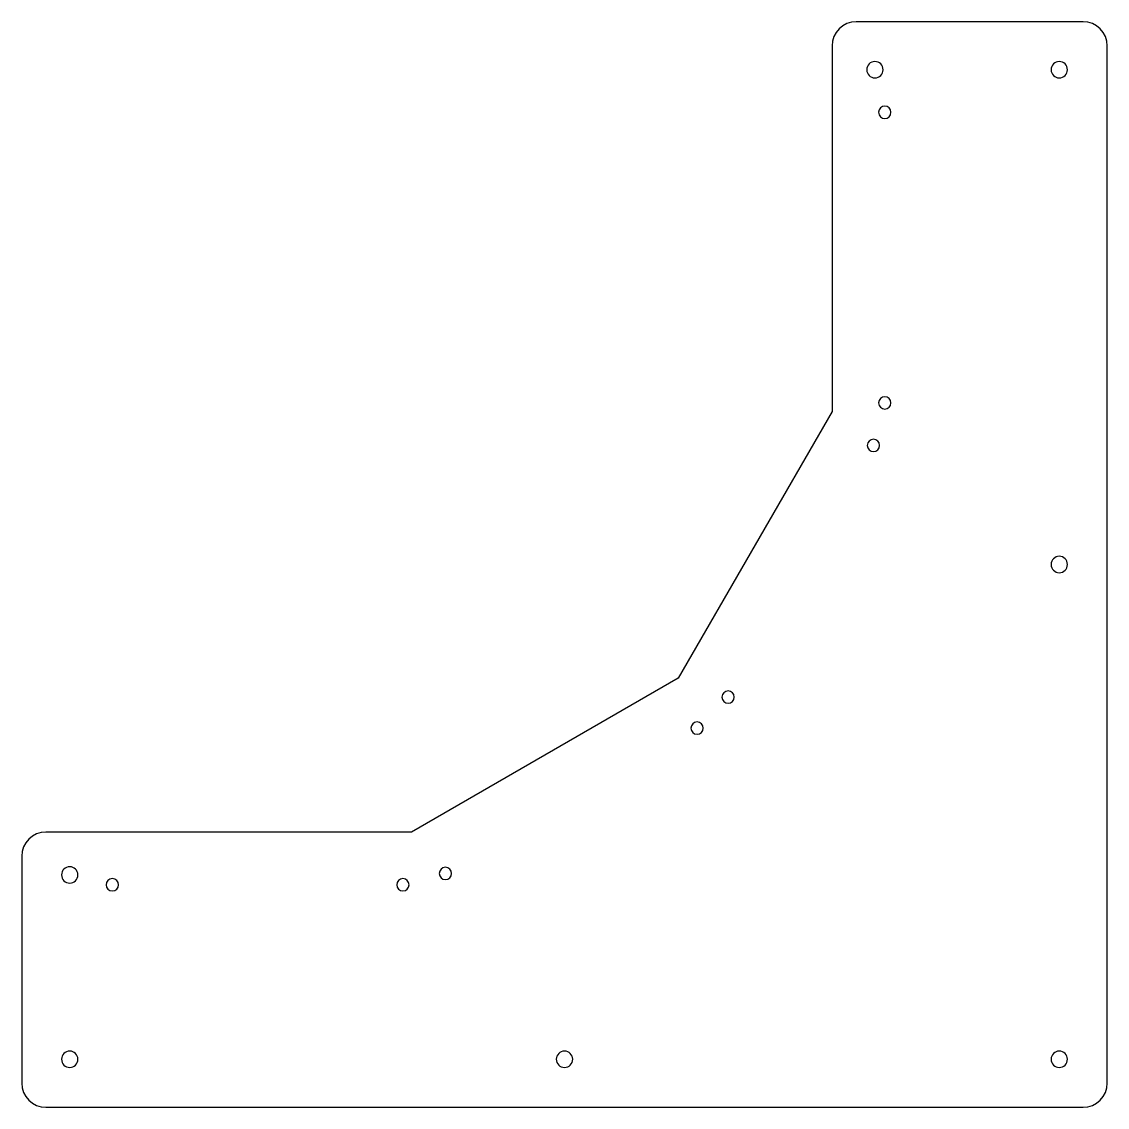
# Model space of a CAD drawing. Header units: centimetres. Extents: x -11.6 to 33.2, y -4.7 to 40.2.
import ezdxf

# ---------------------------------------------------------------- set-up
doc = ezdxf.new("R2010")
doc.units = ezdxf.units.CM
doc.header["$MEASUREMENT"] = 0

# ---------------------------------------------------------------- blocks, each defined once
blk = doc.blocks.new('block 2')
at = {"color": 7, "lineweight": 25}
blk.add_open_spline([(-9.993, -2.67), (-9.993, -2.483), (-9.841, -2.332), (-9.655, -2.332), (-9.468, -2.332), (-9.317, -2.483), (-9.317, -2.67), (-9.317, -2.856), (-9.468, -3.008), (-9.655, -3.008), (-9.841, -3.008), (-9.993, -2.856), (-9.993, -2.67), (-9.993, -2.67), (-9.993, -2.67), (-9.993, -2.67)], degree=3, knots=[0, 0, 0, 0, 1, 1, 1, 2, 2, 2, 3, 3, 3, 4, 4, 4, 5, 5, 5, 5], dxfattribs=at)
blk = doc.blocks.new('block 3')
at = {"color": 7, "lineweight": 25}
blk.add_open_spline([(10.457, -2.67), (10.457, -2.483), (10.608, -2.332), (10.795, -2.332), (10.982, -2.332), (11.133, -2.483), (11.133, -2.67), (11.133, -2.856), (10.982, -3.008), (10.795, -3.008), (10.608, -3.008), (10.457, -2.856), (10.457, -2.67), (10.457, -2.67), (10.457, -2.67), (10.457, -2.67)], degree=3, knots=[0, 0, 0, 0, 1, 1, 1, 2, 2, 2, 3, 3, 3, 4, 4, 4, 5, 5, 5, 5], dxfattribs=at)
blk = doc.blocks.new('block 4')
at = {"color": 7, "lineweight": 25}
blk.add_open_spline([(30.907, 38.23), (30.907, 38.416), (31.058, 38.568), (31.245, 38.568), (31.431, 38.568), (31.583, 38.416), (31.583, 38.23), (31.583, 38.043), (31.431, 37.892), (31.245, 37.892), (31.058, 37.892), (30.907, 38.043), (30.907, 38.23), (30.907, 38.23), (30.907, 38.23), (30.907, 38.23)], degree=3, knots=[0, 0, 0, 0, 1, 1, 1, 2, 2, 2, 3, 3, 3, 4, 4, 4, 5, 5, 5, 5], dxfattribs=at)
blk = doc.blocks.new('block 5')
at = {"color": 7, "lineweight": 25}
blk.add_open_spline([(23.287, 38.23), (23.287, 38.416), (23.438, 38.568), (23.625, 38.568), (23.811, 38.568), (23.963, 38.416), (23.963, 38.23), (23.963, 38.043), (23.811, 37.892), (23.625, 37.892), (23.438, 37.892), (23.287, 38.043), (23.287, 38.23), (23.287, 38.23), (23.287, 38.23), (23.287, 38.23)], degree=3, knots=[0, 0, 0, 0, 1, 1, 1, 2, 2, 2, 3, 3, 3, 4, 4, 4, 5, 5, 5, 5], dxfattribs=at)
blk = doc.blocks.new('block 6')
at = {"color": 7, "lineweight": 25}
blk.add_open_spline([(30.907, 17.78), (30.907, 17.967), (31.058, 18.118), (31.245, 18.118), (31.431, 18.118), (31.583, 17.967), (31.583, 17.78), (31.583, 17.593), (31.431, 17.442), (31.245, 17.442), (31.058, 17.442), (30.907, 17.593), (30.907, 17.78), (30.907, 17.78), (30.907, 17.78), (30.907, 17.78)], degree=3, knots=[0, 0, 0, 0, 1, 1, 1, 2, 2, 2, 3, 3, 3, 4, 4, 4, 5, 5, 5, 5], dxfattribs=at)
blk = doc.blocks.new('block 7')
at = {"color": 7, "lineweight": 25}
blk.add_open_spline([(-9.993, 4.95), (-9.993, 5.137), (-9.841, 5.288), (-9.655, 5.288), (-9.468, 5.288), (-9.317, 5.137), (-9.317, 4.95), (-9.317, 4.764), (-9.468, 4.612), (-9.655, 4.612), (-9.841, 4.612), (-9.993, 4.764), (-9.993, 4.95), (-9.993, 4.95), (-9.993, 4.95), (-9.993, 4.95)], degree=3, knots=[0, 0, 0, 0, 1, 1, 1, 2, 2, 2, 3, 3, 3, 4, 4, 4, 5, 5, 5, 5], dxfattribs=at)
blk = doc.blocks.new('block 8')
at = {"color": 7, "lineweight": 25}
blk.add_open_spline([(30.907, -2.67), (30.907, -2.483), (31.058, -2.332), (31.245, -2.332), (31.431, -2.332), (31.583, -2.483), (31.583, -2.67), (31.583, -2.856), (31.431, -3.008), (31.245, -3.008), (31.058, -3.008), (30.907, -2.856), (30.907, -2.67), (30.907, -2.67), (30.907, -2.67), (30.907, -2.67)], degree=3, knots=[0, 0, 0, 0, 1, 1, 1, 2, 2, 2, 3, 3, 3, 4, 4, 4, 5, 5, 5, 5], dxfattribs=at)
blk = doc.blocks.new('block 9')
at = {"color": 7, "lineweight": 25}
blk.add_open_spline([(3.862, 4.541), (3.862, 4.682), (3.976, 4.797), (4.117, 4.797), (4.258, 4.797), (4.373, 4.682), (4.373, 4.541), (4.373, 4.4), (4.258, 4.286), (4.117, 4.286), (3.976, 4.286), (3.862, 4.4), (3.862, 4.541), (3.862, 4.541), (3.862, 4.541), (3.862, 4.541)], degree=3, knots=[0, 0, 0, 0, 1, 1, 1, 2, 2, 2, 3, 3, 3, 4, 4, 4, 5, 5, 5, 5], dxfattribs=at)
blk = doc.blocks.new('block 10')
at = {"color": 7, "lineweight": 25}
blk.add_open_spline([(16.018, 11.017), (16.018, 11.158), (16.133, 11.273), (16.274, 11.273), (16.415, 11.273), (16.529, 11.158), (16.529, 11.017), (16.529, 10.876), (16.415, 10.762), (16.274, 10.762), (16.133, 10.762), (16.018, 10.876), (16.018, 11.017), (16.018, 11.017), (16.018, 11.017), (16.018, 11.017)], degree=3, knots=[0, 0, 0, 0, 1, 1, 1, 2, 2, 2, 3, 3, 3, 4, 4, 4, 5, 5, 5, 5], dxfattribs=at)
blk = doc.blocks.new('block 11')
at = {"color": 7, "lineweight": 25}
blk.add_open_spline([(23.308, 22.704), (23.308, 22.845), (23.423, 22.959), (23.564, 22.959), (23.705, 22.959), (23.819, 22.845), (23.819, 22.704), (23.819, 22.563), (23.705, 22.448), (23.564, 22.448), (23.423, 22.448), (23.308, 22.563), (23.308, 22.704), (23.308, 22.704), (23.308, 22.704), (23.308, 22.704)], degree=3, knots=[0, 0, 0, 0, 1, 1, 1, 2, 2, 2, 3, 3, 3, 4, 4, 4, 5, 5, 5, 5], dxfattribs=at)
blk = doc.blocks.new('block 12')
at = {"color": 7, "lineweight": 25}
blk.add_open_spline([(23.778, 36.47), (23.778, 36.611), (23.893, 36.725), (24.034, 36.725), (24.175, 36.725), (24.289, 36.611), (24.289, 36.47), (24.289, 36.329), (24.175, 36.214), (24.034, 36.214), (23.893, 36.214), (23.778, 36.329), (23.778, 36.47), (23.778, 36.47), (23.778, 36.47), (23.778, 36.47)], degree=3, knots=[0, 0, 0, 0, 1, 1, 1, 2, 2, 2, 3, 3, 3, 4, 4, 4, 5, 5, 5, 5], dxfattribs=at)
blk = doc.blocks.new('block 13')
at = {"color": 7, "lineweight": 25}
blk.add_open_spline([(23.778, 24.458), (23.778, 24.599), (23.893, 24.713), (24.034, 24.713), (24.175, 24.713), (24.289, 24.599), (24.289, 24.458), (24.289, 24.317), (24.175, 24.202), (24.034, 24.202), (23.893, 24.202), (23.778, 24.317), (23.778, 24.458), (23.778, 24.458), (23.778, 24.458), (23.778, 24.458)], degree=3, knots=[0, 0, 0, 0, 1, 1, 1, 2, 2, 2, 3, 3, 3, 4, 4, 4, 5, 5, 5, 5], dxfattribs=at)
blk = doc.blocks.new('block 14')
at = {"color": 7, "lineweight": 25}
blk.add_open_spline([(17.302, 12.301), (17.302, 12.442), (17.417, 12.557), (17.558, 12.557), (17.699, 12.557), (17.813, 12.442), (17.813, 12.301), (17.813, 12.16), (17.699, 12.046), (17.558, 12.046), (17.417, 12.046), (17.302, 12.16), (17.302, 12.301), (17.302, 12.301), (17.302, 12.301), (17.302, 12.301)], degree=3, knots=[0, 0, 0, 0, 1, 1, 1, 2, 2, 2, 3, 3, 3, 4, 4, 4, 5, 5, 5, 5], dxfattribs=at)
blk = doc.blocks.new('block 15')
at = {"color": 7, "lineweight": 25}
blk.add_open_spline([(5.616, 5.011), (5.616, 5.152), (5.73, 5.267), (5.871, 5.267), (6.012, 5.267), (6.127, 5.152), (6.127, 5.011), (6.127, 4.87), (6.012, 4.756), (5.871, 4.756), (5.73, 4.756), (5.616, 4.87), (5.616, 5.011), (5.616, 5.011), (5.616, 5.011), (5.616, 5.011)], degree=3, knots=[0, 0, 0, 0, 1, 1, 1, 2, 2, 2, 3, 3, 3, 4, 4, 4, 5, 5, 5, 5], dxfattribs=at)
blk = doc.blocks.new('block 16')
at = {"color": 7, "lineweight": 25}
blk.add_open_spline([(-8.15, 4.541), (-8.15, 4.682), (-8.036, 4.797), (-7.895, 4.797), (-7.754, 4.797), (-7.639, 4.682), (-7.639, 4.541), (-7.639, 4.4), (-7.754, 4.286), (-7.895, 4.286), (-8.036, 4.286), (-8.15, 4.4), (-8.15, 4.541), (-8.15, 4.541), (-8.15, 4.541), (-8.15, 4.541)], degree=3, knots=[0, 0, 0, 0, 1, 1, 1, 2, 2, 2, 3, 3, 3, 4, 4, 4, 5, 5, 5, 5], dxfattribs=at)
blk = doc.blocks.new('block 17')
at = {"color": 7, "lineweight": 25}
blk.add_open_spline([(-10.641, -4.656), (-11.193, -4.656), (-11.641, -4.208), (-11.641, -3.656), (-11.641, -3.656), (-11.641, 5.72), (-11.641, 5.72), (-11.641, 6.272), (-11.193, 6.72), (-10.641, 6.72), (-10.641, 6.72), (4.473, 6.72), (4.473, 6.72), (4.473, 6.72), (15.493, 13.082), (15.493, 13.082), (15.493, 13.082), (21.855, 24.102), (21.855, 24.102), (21.855, 24.102), (21.855, 39.216), (21.855, 39.216), (21.855, 39.768), (22.303, 40.216), (22.855, 40.216), (22.855, 40.216), (32.231, 40.216), (32.231, 40.216), (32.783, 40.216), (33.231, 39.768), (33.231, 39.216), (33.231, 39.216), (33.231, -3.656), (33.231, -3.656), (33.231, -4.208), (32.783, -4.656), (32.231, -4.656), (32.231, -4.656), (-10.641, -4.656), (-10.641, -4.656)], degree=3, knots=[0, 0, 0, 0, 1, 1, 1, 2, 2, 2, 3, 3, 3, 4, 4, 4, 5, 5, 5, 6, 6, 6, 7, 7, 7, 8, 8, 8, 9, 9, 9, 10, 10, 10, 11, 11, 11, 12, 12, 12, 13, 13, 13, 13], dxfattribs=at)

msp = doc.modelspace()

# ---------------------------------------------------------------- block references
for name in ['block 17', 'block 5', 'block 4', 'block 12', 'block 13', 'block 11', 'block 6', 'block 14', 'block 10', 'block 7', 'block 15', 'block 16', 'block 9', 'block 2', 'block 3', 'block 8']:
    msp.add_blockref(name, (0, 0))

doc.saveas('drawing.dxf')
